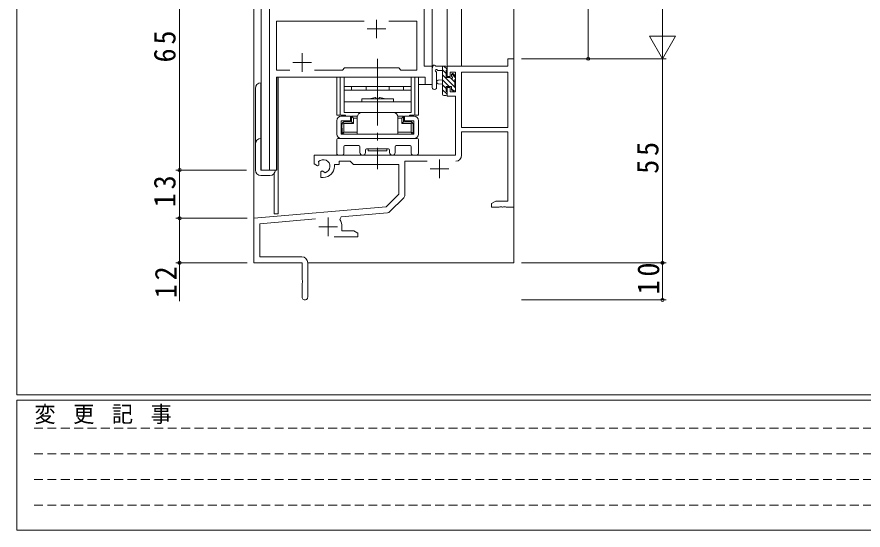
# Model space of a CAD drawing. Units: millimetres, scale not verified. Extents: x -594 to 199, y -420 to 144.
# Drawn here: x -591.2 to -363.4, y -420 to -281.8 of the extents above; entities that cross this region are included whole.
import ezdxf

# ---------------------------------------------------------------- set-up
doc = ezdxf.new("R2010")
doc.units = ezdxf.units.MM
doc.header["$LTSCALE"] = 2
doc.linetypes.add('CHAIN2', pattern=[12, 9, -1, 1, -1])
doc.linetypes.add('DASHED1', pattern=[1.8, 1.2, -0.6])
for name, color, linetype, lineweight in [('0-1_YKK_ZWAK', 7, 'Continuous', 9), ('0-3_YKK_11', 7, 'Continuous', 9), ('0-4_YKK_12', 2, 'Continuous', 9), ('0-5_YKK_13', 4, 'Continuous', 9), ('0-7_YKK_D', 6, 'Continuous', 9)]:
    doc.layers.add(name, color=color, linetype=linetype, lineweight=lineweight)
doc.styles.add('ＭＳ ゴシック', font='')
doc.styles.get('ＭＳ ゴシック').set_extended_font_data('MS Gothic')

msp = doc.modelspace()

# ---------------------------------------------------------------- linework, layer by layer
at = {"layer": '0-1_YKK_ZWAK'}
for p, q in [((-591.2, -383.6), (-591.2, 141.4)), ((178.8, -383.6), (-591.2, -383.6)), ((-591.2, -420), (-591.2, -385)), ((141, -385), (-591.2, -385)), ((-591.2, -420), (141, -420))]:
    msp.add_line(p, q, dxfattribs=at)
at = {"layer": '0-1_YKK_ZWAK', "linetype": 'DASHED1'}
for p, q in [((-586.601, -392.512), (-338.409, -392.512)), ((-586.601, -399.441), (-338.409, -399.441)), ((-586.601, -406.37), (-338.409, -406.37)), ((-586.601, -413.298), (-338.409, -413.298))]:
    msp.add_line(p, q, dxfattribs=at)
at = {"layer": '0-3_YKK_11'}
for p, q in [((-523.22, -258.016), (-523.22, -323.016)), ((-481.62, -295.016), (-481.62, -276.016)), ((-521.29, -282.946), (-521.29, -296.086)), ((-497.771, -282.946), (-521.29, -282.946)), ((-497.771, -282.946), (-521.29, -282.946)), ((-494.42, -282.516), (-494.42, -287.516)), ((-483.55, -282.946), (-491.07, -282.946)), ((-483.55, -296.086), (-483.55, -282.946)), ((-496.92, -285.016), (-491.92, -285.016)), ((-514.42, -291.516), (-514.42, -296.516)), ((-459.05, -293.016), (-459.05, -295.016)), ((-457.42, -293.016), (-459.05, -293.016)), ((-457.42, -333.016), (-457.42, -293.016)), ((-521.29, -296.086), (-517.771, -296.086)), ((-516.92, -294.016), (-511.92, -294.016)), ((-511.07, -296.086), (-503.59, -296.086)), ((-503.59, -296.086), (-503.02, -295.516)), ((-503.02, -295.516), (-488.42, -295.516)), ((-488.42, -295.516), (-487.85, -296.086)), ((-487.85, -296.086), (-483.55, -296.086)), ((-479.42, -295.016), (-481.62, -295.016)), ((-479.42, -300.016), (-479.42, -295.016)), ((-475.42, -295.016), (-475.42, -297.816)), ((-459.05, -295.016), (-475.42, -295.016)), ((-521.29, -298.016), (-481.35, -298.016)), ((-521.29, -323.016), (-521.29, -298.016)), ((-481.35, -298.016), (-481.35, -300.016)), ((-475.42, -297.816), (-474.62, -297.816)), ((-474.62, -296.646), (-473.12, -296.646)), ((-474.62, -297.816), (-474.62, -296.646)), ((-473.12, -296.646), (-473.12, -301.916)), ((-459.05, -296.646), (-471.49, -296.646)), ((-471.49, -296.646), (-471.49, -311.516)), ((-471.49, -296.646), (-471.49, -311.516)), ((-459.05, -311.516), (-459.05, -296.646)), ((-481.35, -300.016), (-479.42, -300.016)), ((-475.42, -300.816), (-475.42, -303.116)), ((-474.62, -300.816), (-475.42, -300.816)), ((-474.62, -301.916), (-474.62, -300.816)), ((-473.12, -301.916), (-474.62, -301.916)), ((-475.42, -303.116), (-473.12, -303.116)), ((-473.12, -303.116), (-473.12, -319.016)), ((-471.49, -311.516), (-459.05, -311.516)), ((-471.49, -312.716), (-459.05, -312.716)), ((-471.49, -319.046), (-471.49, -312.716)), ((-459.05, -312.716), (-459.05, -331.386)), ((-511.22, -319.016), (-511.22, -321.381)), ((-473.12, -319.016), (-511.22, -319.016)), ((-509.947, -321.193), (-509.985, -320.735)), ((-504.42, -320.646), (-501.49, -320.646)), ((-504.42, -321.516), (-504.42, -320.646)), ((-501.49, -320.646), (-500.62, -321.516)), ((-486.79, -320.646), (-480.771, -320.646)), ((-486.79, -329.777), (-486.79, -320.646)), ((-477.42, -320.216), (-477.42, -325.216)), ((-523.22, -323.016), (-521.29, -323.016)), ((-511.22, -321.381), (-510.32, -321.9)), ((-510.32, -321.9), (-509.97, -321.698)), ((-509.97, -321.698), (-509.947, -321.193)), ((-509.07, -323.257), (-509.42, -323.459)), ((-508.622, -323.489), (-509.07, -323.257)), ((-505.72, -321.516), (-504.42, -321.516)), ((-505.72, -322.016), (-505.72, -321.516)), ((-500.62, -321.516), (-488.42, -321.516)), ((-488.42, -321.516), (-488.42, -329.516)), ((-479.92, -322.716), (-474.92, -322.716)), ((-509.42, -323.459), (-509.42, -325.016)), ((-509.42, -325.016), (-508.72, -325.016)), ((-508.243, -323.751), (-508.622, -323.489)), ((-488.42, -329.516), (-491.804, -332.9)), ((-490.814, -334.214), (-487.083, -330.484)), ((-462.329, -331.386), (-463.42, -332.016)), ((-463.42, -332.016), (-463.42, -333.016)), ((-459.05, -331.386), (-462.329, -331.386)), ((-491.804, -332.9), (-527.42, -336.016)), ((-503.901, -335.594), (-491.434, -334.503)), ((-463.42, -333.016), (-461.379, -333.016)), ((-461.379, -333.016), (-461.195, -332.896)), ((-461.195, -332.896), (-460.645, -332.896)), ((-460.645, -332.896), (-460.462, -333.016)), ((-460.462, -333.016), (-460.379, -333.016)), ((-460.379, -333.016), (-460.195, -332.896)), ((-460.195, -332.896), (-459.645, -332.896)), ((-459.645, -332.896), (-459.462, -333.016)), ((-459.462, -333.016), (-457.42, -333.016)), ((-527.42, -336.016), (-527.42, -348.016)), ((-525.79, -337.509), (-510.79, -336.197)), ((-507.42, -335.816), (-507.42, -340.816)), ((-504.281, -336.357), (-503.901, -335.594)), ((-525.79, -346.386), (-525.79, -337.509)), ((-509.92, -338.316), (-504.92, -338.316)), ((-503.72, -339.386), (-503.72, -338.316)), ((-505.77, -341.016), (-499.42, -341.016)), ((-500.511, -339.386), (-503.72, -339.386)), ((-499.42, -340.016), (-500.511, -339.386)), ((-499.42, -341.016), (-499.42, -340.016)), ((-527.42, -348.016), (-514.42, -348.016)), ((-514.52, -346.386), (-525.79, -346.386)), ((-514.42, -348.016), (-514.42, -352.557)), ((-512.92, -357.266), (-512.92, -347.986)), ((-514.42, -352.557), (-514.3, -352.741)), ((-514.3, -352.741), (-514.3, -353.291)), ((-514.3, -353.291), (-514.42, -353.474)), ((-514.42, -353.474), (-514.42, -357.266))]:
    msp.add_line(p, q, dxfattribs=at)
for centre, radius, start, end in [((-508.72, -322.016), 1.8, 285.36687, 134.63312), ((-473.09, -319.046), 1.6, 270, 359.99998), ((-508.72, -322.016), 3, 270, 359.99998), ((-487.79, -329.777), 1, 314.99998, 359.99998), ((-491.521, -333.507), 1, 274.99998, 315.00002), ((-507.42, -338.316), 3.7, 0, 31.9633), ((-514.52, -347.986), 1.6, 0, 89.99998), ((-513.67, -357.266), 0.75, 179.99998, 0)]:
    msp.add_arc(centre, radius, start, end, dxfattribs=at)
at = {"layer": '0-4_YKK_12'}
for p, q in [((-527.42, -124.487), (-527.42, -348.016)), ((-525.42, -124.487), (-525.42, -323.016)), ((-481.62, -295.016), (-481.62, -124.487)), ((-479.42, -300.016), (-479.42, -124.487)), ((-475.42, -124.487), (-475.42, -295.016)), ((-471.52, -124.487), (-471.52, -295.016)), ((-457.42, -124.487), (-457.42, -348.016)), ((-523.22, -323.016), (-523.22, -258.016)), ((-481.62, -295.016), (-479.42, -295.016)), ((-471.52, -295.016), (-475.42, -295.016)), ((-521.22, -298.016), (-483.92, -298.016)), ((-521.22, -323.016), (-521.22, -298.016)), ((-520.92, -298.016), (-520.92, -334.816)), ((-483.12, -300.016), (-479.42, -300.016)), ((-525.42, -323.016), (-521.22, -323.016)), ((-521.92, -323.922), (-521.92, -334.816)), ((-520.92, -334.816), (-521.92, -334.816)), ((-527.42, -348.016), (-514.72, -348.016)), ((-512.92, -348.016), (-457.42, -348.016))]:
    msp.add_line(p, q, dxfattribs=at)
at = {"layer": '0-5_YKK_13', "linetype": 'CHAIN2'}
msp.add_line((-494.12, -293.016), (-494.12, -322.816), dxfattribs=at)
at = {"layer": '0-5_YKK_13'}
for p, q in [((-479.42, -300.744), (-479.42, -295.581)), ((-475.72, -295.016), (-478.401, -295.016)), ((-476.62, -295.016), (-476.62, -302.616)), ((-475.62, -297.032), (-476.62, -296.032)), ((-475.42, -295.885), (-476.29, -295.016)), ((-475.42, -295.916), (-475.42, -295.316)), ((-505.12, -298.016), (-505.12, -308.216)), ((-483.12, -298.016), (-505.12, -298.016)), ((-504.17, -298.016), (-504.17, -308.216)), ((-503.12, -298.016), (-503.12, -302.016)), ((-485.12, -302.016), (-485.12, -298.016)), ((-484.07, -298.016), (-484.07, -308.216)), ((-483.12, -298.016), (-483.12, -308.216)), ((-478.22, -300.744), (-478.217, -296.782)), ((-477.801, -296.216), (-476.62, -296.216)), ((-473.32, -300.679), (-476.62, -297.379)), ((-475.62, -298.116), (-475.62, -296.116)), ((-474.681, -298.116), (-475.62, -298.116)), ((-473.32, -299.332), (-474.3, -298.353)), ((-474.22, -297.316), (-474.22, -297.655)), ((-473.12, -298.185), (-474.164, -297.141)), ((-473.208, -297.603), (-473.708, -297.103)), ((-473.12, -298.416), (-473.12, -297.816)), ((-525.515, -299.516), (-525.515, -323.016)), ((-503.12, -300.516), (-485.12, -300.516)), ((-501.12, -300.516), (-501.12, -301.516)), ((-487.12, -300.516), (-501.12, -300.516)), ((-497.22, -301.516), (-497.22, -300.516)), ((-491.02, -301.516), (-491.02, -300.516)), ((-487.12, -301.516), (-487.12, -300.516)), ((-476.62, -298.716), (-477.765, -298.818)), ((-476.62, -299.916), (-477.765, -299.814)), ((-474.831, -300.516), (-476.62, -298.726)), ((-475.62, -301.073), (-476.62, -300.073)), ((-475.62, -300.516), (-474.22, -300.516)), ((-475.62, -301.816), (-475.62, -300.516)), ((-474.22, -300.516), (-474.22, -301.416)), ((-473.32, -300.716), (-473.32, -298.616)), ((-527.015, -323.016), (-527.015, -301.016)), ((-503.12, -307.516), (-503.12, -301.516)), ((-503.12, -301.516), (-485.12, -301.516)), ((-485.12, -301.516), (-485.12, -307.516)), ((-475.42, -302.62), (-476.62, -301.42)), ((-476.32, -302.916), (-475.72, -302.916)), ((-475.42, -302.616), (-475.42, -302.016)), ((-473.631, -301.716), (-474.22, -301.126)), ((-473.92, -301.716), (-473.42, -301.716)), ((-473.124, -300.875), (-473.279, -300.72)), ((-473.12, -301.416), (-473.12, -300.916)), ((-503.12, -304.616), (-485.12, -304.616)), ((-498.37, -303.816), (-489.87, -303.816)), ((-498.37, -304.616), (-498.37, -303.816)), ((-493.57, -303.516), (-493.87, -303.816)), ((-489.87, -303.816), (-489.87, -304.616)), ((-502.79, -308.216), (-505.12, -308.216)), ((-505.12, -309.716), (-505.12, -313.316)), ((-503.92, -308.516), (-501.37, -308.516)), ((-501.37, -309.716), (-503.92, -309.716)), ((-503.92, -309.716), (-503.92, -313.316)), ((-503.69, -308.216), (-503.69, -308.516)), ((-485.12, -307.516), (-503.12, -307.516)), ((-502.74, -308.516), (-502.74, -308.216)), ((-501.37, -308.516), (-501.37, -309.716)), ((-501.12, -310.016), (-501.12, -308.516)), ((-501.12, -308.516), (-499.57, -308.516)), ((-500.62, -309.016), (-500.62, -310.516)), ((-499.57, -308.716), (-499.57, -313.316)), ((-489.87, -307.516), (-498.37, -307.516)), ((-488.67, -308.516), (-487.12, -308.516)), ((-488.67, -308.716), (-488.67, -313.316)), ((-488.67, -309.016), (-487.62, -309.016)), ((-487.62, -309.016), (-487.12, -308.516)), ((-487.62, -309.016), (-487.62, -310.516)), ((-487.12, -310.016), (-487.12, -308.516)), ((-486.87, -308.516), (-484.32, -308.516)), ((-486.87, -308.516), (-486.87, -309.716)), ((-484.32, -309.716), (-486.87, -309.716)), ((-485.5, -308.216), (-485.5, -308.516)), ((-485.45, -308.216), (-483.12, -308.216)), ((-484.55, -308.216), (-484.55, -308.516)), ((-484.32, -309.716), (-484.32, -313.316)), ((-483.12, -313.316), (-483.12, -309.716)), ((-503.77, -313.316), (-503.77, -311.316)), ((-503.72, -310.716), (-503.67, -310.716)), ((-503.72, -310.716), (-503.72, -311.716)), ((-503.72, -311.716), (-503.67, -311.716)), ((-503.67, -312.616), (-503.67, -311.716)), ((-503.17, -310.516), (-503.465, -310.221)), ((-503.17, -310.516), (-500.62, -310.516)), ((-503.17, -312.816), (-503.17, -310.516)), ((-501.12, -310.016), (-502.97, -310.016)), ((-501.12, -310.016), (-500.62, -310.516)), ((-487.12, -310.016), (-487.62, -310.516)), ((-485.07, -310.516), (-487.62, -310.516)), ((-485.27, -310.016), (-487.12, -310.016)), ((-485.07, -310.516), (-484.775, -310.221)), ((-485.07, -312.816), (-485.07, -310.516)), ((-484.52, -310.716), (-484.57, -310.716)), ((-484.57, -312.616), (-484.57, -311.716)), ((-484.47, -311.316), (-484.47, -313.316)), ((-503.92, -313.316), (-484.32, -313.316)), ((-503.77, -313.316), (-501.82, -313.316)), ((-503.17, -312.816), (-503.465, -313.111)), ((-503.17, -312.816), (-499.57, -312.816)), ((-499.57, -313.316), (-502.97, -313.316)), ((-488.67, -312.816), (-485.07, -312.816)), ((-485.27, -313.316), (-488.67, -313.316)), ((-485.07, -312.816), (-484.775, -313.111)), ((-505.12, -314.816), (-505.12, -318.516)), ((-483.42, -314.516), (-504.82, -314.516)), ((-503.92, -314.516), (-484.32, -314.516)), ((-502.89, -316.446), (-499.17, -316.446)), ((-489.07, -316.446), (-485.35, -316.446)), ((-483.12, -318.516), (-483.12, -314.816)), ((-503.19, -318.516), (-503.19, -316.746)), ((-498.87, -316.746), (-498.87, -318.266)), ((-497.37, -318.266), (-497.37, -317.616)), ((-497.07, -317.316), (-491.17, -317.316)), ((-496.62, -317.316), (-496.62, -317.816)), ((-496.62, -317.316), (-491.62, -317.316)), ((-496.62, -317.816), (-491.62, -317.816)), ((-491.62, -317.316), (-491.62, -317.816)), ((-490.87, -317.616), (-490.87, -318.266)), ((-489.37, -318.266), (-489.37, -316.746)), ((-485.05, -316.746), (-485.05, -318.516)), ((-504.62, -319.016), (-503.69, -319.016)), ((-484.55, -319.016), (-483.62, -319.016)), ((-525.515, -323.016), (-521.615, -323.016)), ((-523.115, -324.516), (-525.515, -324.516))]:
    msp.add_line(p, q, dxfattribs=at)
for points in [[(-494.67, -303.516), (-494.37, -303.816), (-493.87, -303.816)], [(-501.12, -308.516), (-500.62, -309.016), (-499.57, -309.016)], [(-484.52, -310.716), (-484.52, -311.716), (-484.57, -311.716)], [(-501.82, -313.316), (-486.42, -313.316), (-484.47, -313.316)]]:
    msp.add_lwpolyline(points, dxfattribs=at)
for centre, radius, start, end in [((-479.12, -295.581), 0.3, 130.52878, 180), ((-479.51, -295.125), 0.3, 310.52878, 10.52878), ((-478.92, -295.016), 0.3, 30, 190.52878), ((-478.401, -294.716), 0.3, 210, 270), ((-478.32, -296.216), 0.3, 30, 250.81024), ((-477.801, -295.916), 0.3, 210, 270), ((-475.72, -295.316), 0.3, 0, 90), ((-475.62, -295.916), 0.2, 270, 0), ((-478.518, -296.782), 0.3, 359.95976, 70.81024), ((-474.681, -298.416), 0.3, 33.05573, 90), ((-474.22, -298.116), 0.25, 213.05573, 56.94426), ((-473.92, -297.316), 0.3, 45, 180), ((-473.92, -297.655), 0.3, 180, 236.94426), ((-473.42, -297.816), 0.3, 0, 45), ((-525.515, -301.016), 1.5, 90, 180), ((-477.72, -299.316), 0.5, 95.09206, 264.90793), ((-473.32, -298.416), 0.2, 270, 0), ((-478.82, -300.743), 0.6, 179.95976, 359.95976), ((-476.32, -302.616), 0.3, 180, 270), ((-475.72, -302.616), 0.3, 270, 0), ((-475.62, -302.016), 0.2, 0, 90), ((-473.92, -301.416), 0.3, 180, 270), ((-473.42, -301.416), 0.3, 270, 0), ((-473.32, -300.916), 0.2, 0, 90), ((-494.12, -311.318), 7.823, 94.03607, 106.44467), ((-494.12, -311.318), 7.823, 73.55531, 85.96391), ((-503.92, -309.716), 1.2, 90, 180), ((-498.37, -308.716), 1.2, 90, 180), ((-489.87, -308.716), 1.2, 0, 90), ((-484.32, -309.716), 1.2, 0, 90), ((-502.97, -310.716), 0.7, 90, 180), ((-485.27, -310.716), 0.7, 0, 90), ((-503.92, -313.316), 1.2, 180, 270), ((-502.97, -312.616), 0.7, 180, 270), ((-485.27, -312.616), 0.7, 270, 0), ((-484.32, -313.316), 1.2, 270, 0), ((-525.515, -316.016), 1.5, 90, 180), ((-504.82, -314.816), 0.3, 90, 180), ((-502.89, -316.746), 0.3, 90, 180), ((-499.17, -316.746), 0.3, 0, 90), ((-489.07, -316.746), 0.3, 90, 180), ((-485.35, -316.746), 0.3, 0, 90), ((-483.42, -314.816), 0.3, 0, 90), ((-504.62, -318.516), 0.5, 180, 270), ((-503.69, -318.516), 0.5, 270, 0), ((-498.12, -318.266), 0.75, 180, 0), ((-497.07, -317.616), 0.3, 90, 180), ((-491.17, -317.616), 0.3, 0, 90), ((-490.12, -318.266), 0.75, 180, 0), ((-484.55, -318.516), 0.5, 180, 270), ((-483.62, -318.516), 0.5, 270, 0), ((-525.515, -323.016), 1.5, 180, 270), ((-523.115, -323.016), 1.5, 270, 0)]:
    msp.add_arc(centre, radius, start, end, dxfattribs=at)
at = {"layer": '0-7_YKK_D'}
for p, q in [((-417.42, 39.984), (-417.42, -286.016)), ((-547.42, -323.016), (-547.42, -258.016)), ((-437.42, -258.016), (-437.42, -293.016)), ((-417.42, -293.016), (-417.42, -280.891)), ((-413.92, -286.953), (-420.92, -286.953)), ((-417.42, -293.016), (-420.92, -286.953)), ((-417.42, -293.016), (-413.92, -286.953)), ((-455.42, -293.016), (-416.42, -293.016)), ((-455.42, -293.016), (-416.42, -293.016)), ((-455.42, -293.016), (-436.42, -293.016)), ((-417.42, -293.016), (-417.42, -348.016)), ((-529.42, -323.016), (-548.42, -323.016)), ((-529.42, -323.016), (-548.42, -323.016)), ((-547.42, -336.016), (-547.42, -323.016)), ((-529.233, -336.016), (-548.42, -336.016)), ((-529.42, -336.016), (-548.42, -336.016)), ((-547.42, -336.016), (-547.42, -348.016)), ((-529.233, -348.016), (-548.42, -348.016)), ((-547.42, -348.016), (-547.42, -358.356)), ((-455.42, -348.016), (-416.42, -348.016)), ((-455.42, -348.016), (-416.42, -348.016)), ((-417.42, -348.016), (-417.42, -358.016)), ((-455.42, -358.016), (-416.42, -358.016))]:
    msp.add_line(p, q, dxfattribs=at)
for centre in [(-437.42, -293.016), (-547.42, -323.016), (-547.42, -323.016), (-547.42, -336.016), (-547.42, -336.016), (-547.42, -348.016), (-417.42, -348.016), (-417.42, -348.016), (-417.42, -358.016)]:
    msp.add_circle(centre, 0.425, dxfattribs=at)

# ---------------------------------------------------------------- texts
at = {"layer": '0-1_YKK_ZWAK', "insert": (-586.486, -391.447), "char_height": 4.399, "attachment_point": 7, "style": 'ＭＳ ゴシック'}
msp.add_mtext('\\T1.22;\\W0.95;変\\~更\\~記\\~事', dxfattribs=at)
at = {"layer": '0-7_YKK_D', "color": 7, "char_height": 5.865, "attachment_point": 7, "rotation": 90, "style": 'ＭＳ ゴシック'}
for s, insert in [('\\T1.27;\\W0.95;65', (-548.42, -294.036)), ('\\T1.27;\\W0.95;55', (-418.42, -324.036)), ('\\T1.27;\\W0.95;13', (-548.42, -333.036)), ('\\T1.27;\\W0.95;10', (-418.22, -356.536)), ('\\T1.27;\\W0.95;12', (-548.22, -357.556))]:
    msp.add_mtext(s, dxfattribs=dict(at, insert=insert))

doc.saveas('drawing.dxf')
